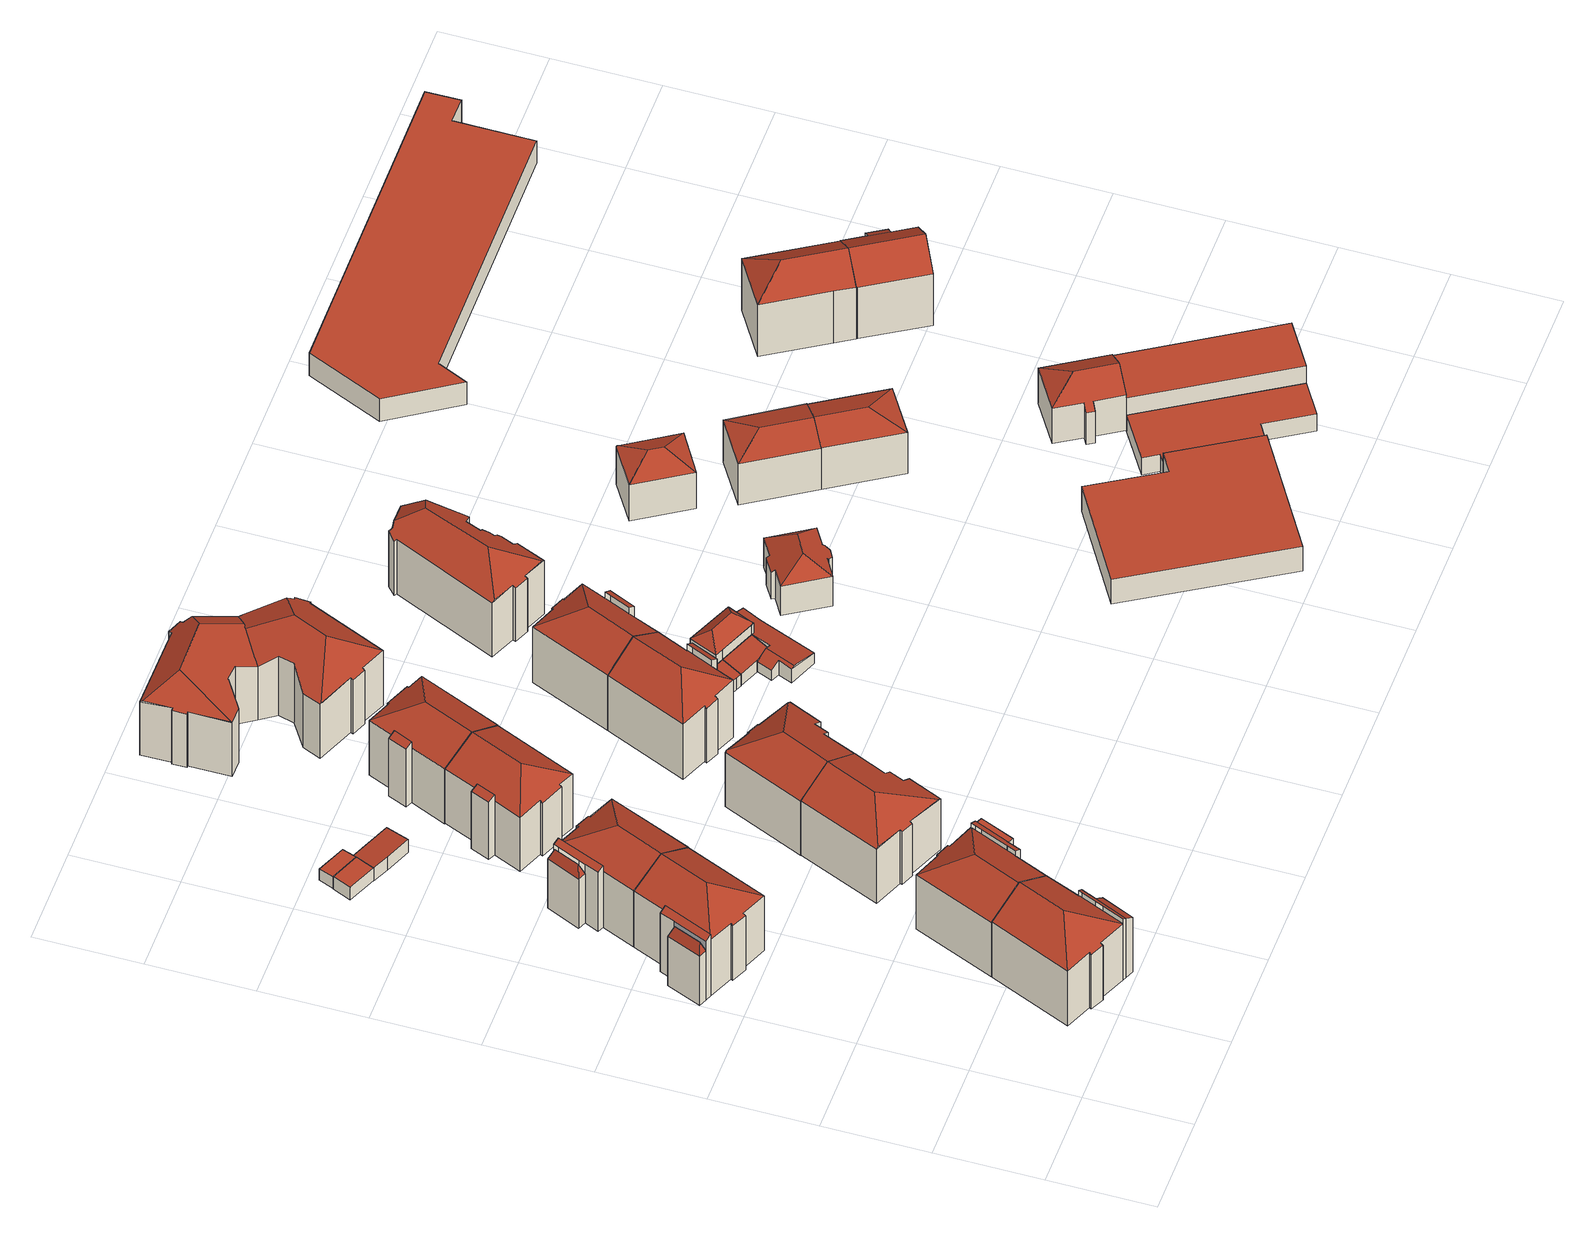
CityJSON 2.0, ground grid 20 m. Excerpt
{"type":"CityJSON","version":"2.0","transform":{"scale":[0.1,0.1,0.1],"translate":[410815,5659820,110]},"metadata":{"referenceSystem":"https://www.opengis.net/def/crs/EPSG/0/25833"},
"CityObjects":{
"building1":{"type":"Building","attributes":{"Gemeindeschluessel":14612000,"Geometrietyp2DReferenz":"3000","function":"31001_9998","roofType":"9999"},"children":["building1-1","building1-2","building1-3"]},
"building1-1":{"type":"BuildingPart","attributes":{"Dachtyp_tdc":"tdcPolyFlatRoof","Dachneigung":32,"QualitaetDacherkennung":43,"Geometrietyp2DReferenz":"3000","measuredHeight":14.64,"roofType":"2100"},"parents":["building1"],"geometry":[{"type":"MultiSurface","lod":"2","boundaries":[[[0,1,2,3]],[[0,4,5,1]],[[4,6,7,5]],[[6,4,0,3]],[[2,1,5,7]]],"semantics":{"surfaces":[{"type":"WallSurface"},{"type":"RoofSurface"},{"type":"GroundSurface"}],"values":[0,0,0,1,2]}}]},
"building1-2":{"type":"BuildingPart","attributes":{"Dachtyp_tdc":"tdcPolyFlatRoof","Dachneigung":29.59,"QualitaetDacherkennung":61,"Geometrietyp2DReferenz":"3000","measuredHeight":15.13,"roofType":"2100"},"parents":["building1"],"geometry":[{"type":"MultiSurface","lod":"2","boundaries":[[[8,3,2,9]],[[10,11,12,7,6]],[[13,10,6,3,8]],[[9,2,7,12,14]],[[13,8,9,14,15]]],"semantics":{"surfaces":[{"type":"WallSurface"},{"type":"RoofSurface"},{"type":"GroundSurface"}],"values":[0,0,1,2,0]}}]},
"building1-3":{"type":"BuildingPart","attributes":{"Dachtyp_tdc":"tdcHipAndGableRoof","Dachneigung":31.34,"QualitaetDacherkennung":64,"Geometrietyp2DReferenz":"3000","measuredHeight":17.84,"roofType":"5000"},"parents":["building1"],"geometry":[{"type":"MultiSurface","lod":"2","boundaries":[[[16,15,14,17]],[[11,18,19,12]],[[18,20,21,19]],[[20,22,23,21]],[[22,24,25,23]],[[24,26,27,25]],[[26,28,29,27]],[[28,30,31,29]],[[30,16,17,31]],[[26,24,22,20,18,11,32]],[[11,15,16,30,32]],[[30,28,26,32]],[[17,14,12,19,21,23,25,27,29,31]]],"semantics":{"surfaces":[{"type":"WallSurface"},{"type":"RoofSurface"},{"type":"GroundSurface"}],"values":[0,0,0,0,0,0,0,0,0,1,1,1,2]}}]},
"building2":{"type":"Building","attributes":{"Gemeindeschluessel":14612000,"Geometrietyp2DReferenz":"3000","function":"31001_9998","roofType":"9999"},"children":["building2-1","building2-2","building2-3"]},
"building2-1":{"type":"BuildingPart","attributes":{"Dachtyp_tdc":"tdcPolyFlatRoof","Dachneigung":30.24,"QualitaetDacherkennung":48,"Geometrietyp2DReferenz":"3000","measuredHeight":15.19,"roofType":"2100"},"parents":["building2"],"geometry":[{"type":"MultiSurface","lod":"2","boundaries":[[[33,34,35,36,37]],[[34,38,39,40,35]],[[41,42,43,44,45,46]],[[42,41,38,34,33]],[[36,35,40,45,44]]],"semantics":{"surfaces":[{"type":"WallSurface"},{"type":"RoofSurface"},{"type":"GroundSurface"}],"values":[0,0,0,1,2]}}]},
"building2-2":{"type":"BuildingPart","attributes":{"Dachtyp_tdc":"tdcHipAndGableRoof","Dachneigung":31.01,"QualitaetDacherkennung":69,"Geometrietyp2DReferenz":"3000","measuredHeight":17.54,"roofType":"5000"},"parents":["building2"],"geometry":[{"type":"MultiSurface","lod":"2","boundaries":[[[47,48,49,50]],[[48,51,52,49]],[[51,53,54,52]],[[53,55,56,54]],[[55,57,58,56]],[[57,59,60,58]],[[59,61,62,60]],[[61,46,45,62]],[[39,47,50,40]],[[46,61,59,57,55,53,63]],[[53,51,48,63]],[[48,47,39,46,63]],[[50,49,52,54,56,58,60,62,45,40]]],"semantics":{"surfaces":[{"type":"WallSurface"},{"type":"RoofSurface"},{"type":"GroundSurface"}],"values":[0,0,0,0,0,0,0,0,0,1,1,1,2]}}]},
"building2-3":{"type":"BuildingPart","attributes":{"Dachtyp_tdc":"tdcFreeFormRoof","Dachneigung":71.73,"QualitaetDacherkennung":35,"Geometrietyp2DReferenz":"3000","measuredHeight":14.44,"roofType":"5000"},"parents":["building2"],"geometry":[{"type":"MultiSurface","lod":"2","boundaries":[[[64,37,36,65]],[[43,66,67,44]],[[66,64,65,67]],[[43,37,68,69]],[[68,37,64]],[[69,68,64,66]],[[66,43,69]],[[65,36,44,67]]],"semantics":{"surfaces":[{"type":"WallSurface"},{"type":"RoofSurface"},{"type":"GroundSurface"}],"values":[0,0,0,1,1,1,1,2]}}]},
"building3":{"type":"Building","attributes":{"Gemeindeschluessel":14612000,"Geometrietyp2DReferenz":"3000","function":"31001_9998","roofType":"9999"},"children":["building3-1","building3-2","building3-3"]},
"building3-1":{"type":"BuildingPart","attributes":{"Dachtyp_tdc":"tdcPolyFlatRoof","Dachneigung":26.37,"QualitaetDacherkennung":56,"Geometrietyp2DReferenz":"3000","measuredHeight":15.09,"roofType":"2100"},"parents":["building3"],"geometry":[{"type":"MultiSurface","lod":"2","boundaries":[[[70,71,72,73,74,75]],[[76,77,78,79,80]],[[77,81,82,83,78]],[[77,76,71,70,81]],[[83,74,73,79,78]]],"semantics":{"surfaces":[{"type":"WallSurface"},{"type":"RoofSurface"},{"type":"GroundSurface"}],"values":[0,0,0,1,2]}}]},
"building3-2":{"type":"BuildingPart","attributes":{"Dachtyp_tdc":"tdcHipAndGableRoof","Dachneigung":32.69,"QualitaetDacherkennung":66,"Geometrietyp2DReferenz":"3000","measuredHeight":17.8,"roofType":"5000"},"parents":["building3"],"geometry":[{"type":"MultiSurface","lod":"2","boundaries":[[[16,84,85,86]],[[84,87,88,85]],[[87,89,90,88]],[[89,91,92,90]],[[91,93,94,92]],[[93,95,96,94]],[[95,97,98,96]],[[97,99,74,98]],[[99,75,74]],[[82,16,86,83]],[[99,97,95,93,91,89,100]],[[89,87,84,100]],[[84,16,82,75,99,100]],[[86,85,88,90,92,94,96,98,74,83]]],"semantics":{"surfaces":[{"type":"WallSurface"},{"type":"RoofSurface"},{"type":"GroundSurface"}],"values":[0,0,0,0,0,0,0,0,0,0,1,1,1,2]}}]},
"building3-3":{"type":"BuildingPart","attributes":{"Dachtyp_tdc":"tdcPolyFlatRoof","Dachneigung":0,"QualitaetDacherkennung":29,"Geometrietyp2DReferenz":"3000","measuredHeight":13.94,"roofType":"1000"},"parents":["building3"],"geometry":[{"type":"MultiSurface","lod":"2","boundaries":[[[101,80,79,102]],[[72,103,104,73]],[[103,101,102,104]],[[103,72,80,101]],[[102,79,73,104]]],"semantics":{"surfaces":[{"type":"WallSurface"},{"type":"RoofSurface"},{"type":"GroundSurface"}],"values":[0,0,0,1,2]}}]},
"building4":{"type":"Building","attributes":{"Gemeindeschluessel":14612000,"Geometrietyp2DReferenz":"3000","function":"31001_9998","roofType":"9999"},"children":["building4-1","building4-2","building4-3"]},
"building4-1":{"type":"BuildingPart","attributes":{"Dachtyp_tdc":"tdcPolyFlatRoof","Dachneigung":29.32,"QualitaetDacherkennung":58,"Geometrietyp2DReferenz":"3000","measuredHeight":15.12,"roofType":"2100"},"parents":["building4"],"geometry":[{"type":"MultiSurface","lod":"2","boundaries":[[[105,106,107,108,109]],[[110,111,112,113,114,115]],[[116,105,109,117,118]],[[116,111,110,106,105]],[[109,108,114,113,117]]],"semantics":{"surfaces":[{"type":"WallSurface"},{"type":"RoofSurface"},{"type":"GroundSurface"}],"values":[0,0,0,1,2]}}]},
"building4-2":{"type":"BuildingPart","attributes":{"Dachtyp_tdc":"tdcHipAndGableRoof","Dachneigung":28.41,"QualitaetDacherkennung":69,"Geometrietyp2DReferenz":"3000","measuredHeight":17.56,"roofType":"5000"},"parents":["building4"],"geometry":[{"type":"MultiSurface","lod":"2","boundaries":[[[47,118,117,50]],[[112,119,120,113]],[[119,121,122,120]],[[121,123,124,122]],[[123,125,126,124]],[[125,127,128,126]],[[127,129,52,128]],[[129,48,49,52]],[[48,47,50,49]],[[127,125,123,121,119,112,130]],[[112,118,47,48,130]],[[48,129,127,130]],[[50,117,113,120,122,124,126,128,52,49]]],"semantics":{"surfaces":[{"type":"WallSurface"},{"type":"RoofSurface"},{"type":"GroundSurface"}],"values":[0,0,0,0,0,0,0,0,0,1,1,1,2]}}]},
"building4-3":{"type":"BuildingPart","attributes":{"Dachtyp_tdc":"tdcFreeFormRoof","Dachneigung":71.37,"QualitaetDacherkennung":36,"Geometrietyp2DReferenz":"3000","measuredHeight":14.43,"roofType":"5000"},"parents":["building4"],"geometry":[{"type":"MultiSurface","lod":"2","boundaries":[[[131,132,133,134]],[[132,115,114,133]],[[107,131,134,108]],[[115,132,135]],[[136,135,132,131]],[[136,131,107]],[[107,115,135,136]],[[134,133,114,108]]],"semantics":{"surfaces":[{"type":"WallSurface"},{"type":"RoofSurface"},{"type":"GroundSurface"}],"values":[0,0,0,1,1,1,1,2]}}]},
"building5":{"type":"Building","attributes":{"Dachtyp_tdc":"tdcPolyFlatRoof","Gemeindeschluessel":14612000,"Dachneigung":0,"QualitaetDacherkennung":75,"Geometrietyp2DReferenz":"3000","measuredHeight":2.91,"function":"31001_9998","roofType":"1000"},"geometry":[{"type":"Solid","lod":"2","boundaries":[[[[137,138,139,140]],[[138,141,142,139]],[[141,143,144,142]],[[143,137,140,144]],[[143,141,138,137]],[[140,139,142,144]]]],"semantics":{"surfaces":[{"type":"WallSurface"},{"type":"RoofSurface"},{"type":"GroundSurface"}],"values":[[0,0,0,0,1,2]]}}]},
"building6":{"type":"Building","attributes":{"Dachtyp_tdc":"tdcPolyFlatRoof","Gemeindeschluessel":14612000,"Dachneigung":0,"QualitaetDacherkennung":82,"Geometrietyp2DReferenz":"3000","measuredHeight":2.9,"function":"31001_9998","roofType":"1000"},"geometry":[{"type":"Solid","lod":"2","boundaries":[[[[145,146,147,148]],[[146,149,150,147]],[[149,151,152,150]],[[151,153,154,152]],[[153,145,148,154]],[[153,151,149,146,145]],[[148,147,150,152,154]]]],"semantics":{"surfaces":[{"type":"WallSurface"},{"type":"RoofSurface"},{"type":"GroundSurface"}],"values":[[0,0,0,0,0,1,2]]}}]},
"building7":{"type":"Building","attributes":{"Dachtyp_tdc":"tdcPolyFlatRoof","Gemeindeschluessel":14612000,"Dachneigung":4.62,"QualitaetDacherkennung":74,"Geometrietyp2DReferenz":"3000","measuredHeight":3.2,"function":"31001_9998","roofType":"2100"},"geometry":[{"type":"Solid","lod":"2","boundaries":[[[[143,155,156,157]],[[155,158,159,156]],[[158,160,161,159]],[[160,162,163,161]],[[162,164,165,163]],[[164,143,157,165]],[[164,162,160,158,155,143]],[[157,156,159,161,163,165]]]],"semantics":{"surfaces":[{"type":"WallSurface"},{"type":"RoofSurface"},{"type":"GroundSurface"}],"values":[[0,0,0,0,0,0,1,2]]}}]},
"building8":{"type":"Building","attributes":{"Dachtyp_tdc":"tdcFreeFormRoof","Gemeindeschluessel":14612000,"Dachneigung":26.75,"QualitaetDacherkennung":57,"Geometrietyp2DReferenz":"3000","measuredHeight":17.4,"function":"31001_9998","roofType":"5000"},"geometry":[{"type":"Solid","lod":"2","boundaries":[[[[166,167,168,169]],[[167,170,171,168]],[[170,172,173,171]],[[172,174,175,173]],[[174,176,177,175]],[[176,178,179,177]],[[178,180,181,179]],[[180,182,183,181]],[[182,184,185,183]],[[184,186,187,185]],[[186,188,189,187]],[[188,166,169,189]],[[184,182,190,191,192,188,186]],[[176,174,172,170,193,191,190,180,178]],[[191,193,167,166,192]],[[170,167,193]],[[182,180,190]],[[166,188,192]],[[169,168,171,173,175,177,179,181,183,185,187,189]]]],"semantics":{"surfaces":[{"type":"WallSurface"},{"type":"RoofSurface"},{"type":"GroundSurface"}],"values":[[0,0,0,0,0,0,0,0,0,0,0,0,1,1,1,0,0,0,2]]}}]},
"building9":{"type":"Building","attributes":{"Gemeindeschluessel":14612000,"Geometrietyp2DReferenz":"3000","function":"31001_9998","roofType":"9999"},"children":["building9-1","building9-2"]},
"building9-1":{"type":"BuildingPart","attributes":{"Dachtyp_tdc":"tdcPolyFlatRoof","Dachneigung":27.95,"QualitaetDacherkennung":46,"Geometrietyp2DReferenz":"3000","measuredHeight":14.87,"roofType":"2100"},"parents":["building9"],"geometry":[{"type":"MultiSurface","lod":"2","boundaries":[[[194,195,196,197,198]],[[199,200,201]],[[199,202,203,200]],[[202,194,198,203]],[[202,199,195,194]],[[198,197,200,203]]],"semantics":{"surfaces":[{"type":"WallSurface"},{"type":"RoofSurface"},{"type":"GroundSurface"}],"values":[0,0,0,0,1,2]}}]},
"building9-2":{"type":"BuildingPart","attributes":{"Dachtyp_tdc":"tdcHipAndGableRoof","Dachneigung":28.59,"QualitaetDacherkennung":70,"Geometrietyp2DReferenz":"3000","measuredHeight":17.08,"roofType":"5000"},"parents":["building9"],"geometry":[{"type":"MultiSurface","lod":"2","boundaries":[[[196,204,205,197]],[[204,206,207,205]],[[206,208,209,207]],[[208,210,211,209]],[[210,212,213,211]],[[212,214,215,213]],[[214,216,217,215]],[[216,218,219,217]],[[218,220,221,219]],[[220,222,223,221]],[[222,201,200,223]],[[222,220,218,216,214,212,224]],[[212,210,208,224]],[[208,206,204,196,201,222,224]],[[197,205,207,209,211,213,215,217,219,221,223,200]]],"semantics":{"surfaces":[{"type":"WallSurface"},{"type":"RoofSurface"},{"type":"GroundSurface"}],"values":[0,0,0,0,0,0,0,0,0,0,0,1,1,1,2]}}]},
"building10":{"type":"Building","attributes":{"Dachtyp_tdc":"tdcFreeFormRoof","Gemeindeschluessel":14612000,"Dachneigung":27.6,"QualitaetDacherkennung":55,"Geometrietyp2DReferenz":"3000","measuredHeight":17.41,"function":"31001_9998","roofType":"5000"},"geometry":[{"type":"Solid","lod":"2","boundaries":[[[[225,226,227,228]],[[226,229,230,227]],[[229,231,232,230]],[[231,233,234,232]],[[233,235,236,234]],[[235,237,238,236]],[[237,239,240,238]],[[239,241,242,240]],[[241,243,244,242]],[[243,245,246,244]],[[245,247,248,246]],[[247,225,228,248]],[[226,225,247,245,249,250,251]],[[250,249,243,241,193]],[[237,235,233,231,229,251,250,193,239]],[[245,243,249]],[[229,226,251]],[[241,239,193]],[[228,227,230,232,234,236,238,240,242,244,246,248]]]],"semantics":{"surfaces":[{"type":"WallSurface"},{"type":"RoofSurface"},{"type":"GroundSurface"}],"values":[[0,0,0,0,0,0,0,0,0,0,0,0,1,1,1,0,0,0,2]]}}]},
"building11":{"type":"Building","attributes":{"Gemeindeschluessel":14612000,"Geometrietyp2DReferenz":"3000","function":"31001_9998","roofType":"9999"},"children":["building11-1","building11-2"]},
"building11-1":{"type":"BuildingPart","attributes":{"Dachtyp_tdc":"tdcHipAndGableRoof","Dachneigung":28.65,"QualitaetDacherkennung":64,"Geometrietyp2DReferenz":"3000","measuredHeight":17.22,"roofType":"5000"},"parents":["building11"],"geometry":[{"type":"MultiSurface","lod":"2","boundaries":[[[252,253,254,255]],[[253,256,257,254]],[[256,206,258,257]],[[252,259,260,261,262,263,264]],[[263,265,266,206,256,264]],[[256,253,252,264]],[[258,267,268,269,270,271,272,273,255,254,257]],[[206,266,267,258]],[[265,263,269,268]],[[263,262,270,269]],[[262,261,271,270]],[[261,260,272,271]],[[260,259,273,272]],[[259,252,255,273]]],"semantics":{"surfaces":[{"type":"WallSurface"},{"type":"RoofSurface"},{"type":"GroundSurface"}],"values":[0,0,0,1,1,1,2,0,0,0,0,0,0,0]}}]},
"building11-2":{"type":"BuildingPart","attributes":{"Dachtyp_tdc":"tdcPolyFlatRoof","Dachneigung":25.41,"QualitaetDacherkennung":53,"Geometrietyp2DReferenz":"3000","measuredHeight":14.95,"roofType":"2100"},"parents":["building11"],"geometry":[{"type":"MultiSurface","lod":"2","boundaries":[[[274,267,266]],[[274,275,276,267]],[[275,277,278,276]],[[277,279,265,268,278]],[[279,277,275,274]],[[267,276,278,268]]],"semantics":{"surfaces":[{"type":"WallSurface"},{"type":"RoofSurface"},{"type":"GroundSurface"}],"values":[0,0,0,0,1,2]}}]},
"building12":{"type":"Building","attributes":{"Gemeindeschluessel":14612000,"Geometrietyp2DReferenz":"3000","function":"31001_9998","roofType":"9999"},"children":["building12-1","building12-2"]},
"building12-1":{"type":"BuildingPart","attributes":{"Dachtyp_tdc":"tdcHipAndGableRoof","Dachneigung":35.36,"QualitaetDacherkennung":66,"Geometrietyp2DReferenz":"3000","measuredHeight":18.21,"roofType":"5000"},"parents":["building12"],"geometry":[{"type":"MultiSurface","lod":"2","boundaries":[[[280,281,282,283]],[[281,284,285,282]],[[286,287,288,289]],[[287,290,291,288]],[[290,292,293,291]],[[292,294,295,293]],[[294,296,297,295]],[[296,298,299,297]],[[298,300,301,299]],[[300,302,303,301]],[[302,280,283,303]],[[298,296,294,292,290,287,304]],[[287,286,284,281,280,302,304]],[[302,300,298,304]],[[283,282,285,289,288,291,293,295,297,299,301,303]]],"semantics":{"surfaces":[{"type":"WallSurface"},{"type":"RoofSurface"},{"type":"GroundSurface"}],"values":[0,0,0,0,0,0,0,0,0,0,0,1,1,1,2]}}]},
"building12-2":{"type":"BuildingPart","attributes":{"Dachtyp_tdc":"tdcPolyFlatRoof","Dachneigung":32.79,"QualitaetDacherkennung":65,"Geometrietyp2DReferenz":"3000","measuredHeight":15.79,"roofType":"2100"},"parents":["building12"],"geometry":[{"type":"MultiSurface","lod":"2","boundaries":[[[305,306,307,285,284]],[[306,308,309,307]],[[308,310,289,309]],[[310,286,289]],[[308,306,305,310]],[[285,307,309,289]]],"semantics":{"surfaces":[{"type":"WallSurface"},{"type":"RoofSurface"},{"type":"GroundSurface"}],"values":[0,0,0,0,1,2]}}]},
"building13":{"type":"Building","attributes":{"Dachtyp_tdc":"tdcFreeFormRoof","Gemeindeschluessel":14612000,"Dachneigung":19.04,"QualitaetDacherkennung":31,"Geometrietyp2DReferenz":"3000","measuredHeight":17.04,"function":"31001_9998","roofType":"5000"},"geometry":[{"type":"Solid","lod":"2","boundaries":[[[[311,312,313,314]],[[312,315,316,313]],[[315,317,318,316]],[[317,319,320,318]],[[319,321,322,320]],[[321,323,324,322]],[[323,325,326,324]],[[325,327,328,326]],[[327,329,330,328]],[[329,331,332,330]],[[331,333,334,332]],[[333,335,336,334]],[[335,337,338,336]],[[337,339,340,338]],[[339,311,314,340]],[[333,341,342,343,339,337,335]],[[344,321,345,346]],[[323,344,346,342,341,331,329,327,325]],[[319,317,315,312,311,343,342,346,345]],[[321,319,345]],[[333,331,341]],[[311,339,343]],[[323,321,344]],[[314,313,316,318,320,322,324,326,328,330,332,334,336,338,340]]]],"semantics":{"surfaces":[{"type":"WallSurface"},{"type":"RoofSurface"},{"type":"GroundSurface"}],"values":[[0,0,0,0,0,0,0,0,0,0,0,0,0,0,0,1,1,1,1,0,0,0,0,2]]}}]},
"building14":{"type":"Building","attributes":{"Dachtyp_tdc":"tdcFreeFormRoof","Gemeindeschluessel":14612000,"Dachneigung":25.08,"QualitaetDacherkennung":29,"Geometrietyp2DReferenz":"3000","measuredHeight":17.69,"function":"31001_9998","roofType":"5000"},"geometry":[{"type":"Solid","lod":"2","boundaries":[[[[347,348,349,350]],[[348,351,352,349]],[[351,353,354,352]],[[353,355,356,354]],[[355,323,324,356]],[[323,357,322,324]],[[357,358,359,322]],[[358,360,361,359]],[[360,362,363,361]],[[362,364,365,363]],[[364,366,367,365]],[[366,368,369,367]],[[368,370,371,369]],[[370,372,373,371]],[[372,347,350,373]],[[370,368,374,375,376,347,372]],[[377,378,357,379]],[[364,362,360,358,378,377,375,374,366]],[[355,353,351,348,376,375,377,379,323]],[[348,347,376]],[[368,366,374]],[[357,323,379]],[[358,357,378]],[[350,349,352,354,356,324,322,359,361,363,365,367,369,371,373]]]],"semantics":{"surfaces":[{"type":"WallSurface"},{"type":"RoofSurface"},{"type":"GroundSurface"}],"values":[[0,0,0,0,0,0,0,0,0,0,0,0,0,0,0,1,1,1,1,0,0,0,0,2]]}}]},
"building15":{"type":"Building","attributes":{"Gemeindeschluessel":14612000,"Geometrietyp2DReferenz":"3000","function":"31001_9998","roofType":"9999"},"children":["building15-1","building15-2"]},
"building15-1":{"type":"BuildingPart","attributes":{"Dachtyp_tdc":"tdcPolyFlatRoof","Dachneigung":32.17,"QualitaetDacherkennung":62,"Geometrietyp2DReferenz":"3000","measuredHeight":15.84,"roofType":"2100"},"parents":["building15"],"geometry":[{"type":"MultiSurface","lod":"2","boundaries":[[[380,381,382,383]],[[381,384,382]],[[385,386,387,388,389]],[[386,380,383,387]],[[386,385,381,380]],[[383,382,388,387]]],"semantics":{"surfaces":[{"type":"WallSurface"},{"type":"RoofSurface"},{"type":"GroundSurface"}],"values":[0,0,0,0,1,2]}}]},
"building15-2":{"type":"BuildingPart","attributes":{"Dachtyp_tdc":"tdcHipAndGableRoof","Dachneigung":33.8,"QualitaetDacherkennung":69,"Geometrietyp2DReferenz":"3000","measuredHeight":18.25,"roofType":"5000"},"parents":["building15"],"geometry":[{"type":"MultiSurface","lod":"2","boundaries":[[[390,391,392,393]],[[392,280,394,384,389,395,393]],[[382,283,396,301,397,398,399,400,401,402,388]],[[384,394,382]],[[394,280,283,382]],[[280,392,396,283]],[[392,391,301,396]],[[391,390,397,301]],[[390,403,398,397]],[[403,404,399,398]],[[404,405,400,399]],[[405,406,401,400]],[[406,395,402,401]],[[395,389,388,402]],[[395,406,405,404,403,390,393]]],"semantics":{"surfaces":[{"type":"RoofSurface"},{"type":"GroundSurface"},{"type":"WallSurface"}],"values":[0,0,1,2,2,2,2,2,2,2,2,2,2,2,0]}}]},
"building16":{"type":"Building","attributes":{"Dachtyp_tdc":"tdcPolyFlatRoof","Gemeindeschluessel":14612000,"Dachneigung":10.69,"QualitaetDacherkennung":71,"Geometrietyp2DReferenz":"3000","measuredHeight":3.67,"function":"31001_9998","roofType":"2100"},"geometry":[{"type":"Solid","lod":"2","boundaries":[[[[407,408,409,410]],[[408,411,412,409]],[[411,413,414,412]],[[413,415,416,414]],[[415,417,418,416]],[[417,407,410,418]],[[417,415,413,411,408,407]],[[410,409,412,414,416,418]]]],"semantics":{"surfaces":[{"type":"WallSurface"},{"type":"RoofSurface"},{"type":"GroundSurface"}],"values":[[0,0,0,0,0,0,1,2]]}}]},
"building17":{"type":"Building","attributes":{"Dachtyp_tdc":"tdcPolyFlatRoof","Gemeindeschluessel":14612000,"Dachneigung":10.65,"QualitaetDacherkennung":57,"Geometrietyp2DReferenz":"3000","measuredHeight":3.59,"function":"31001_9998","roofType":"2100"},"geometry":[{"type":"Solid","lod":"2","boundaries":[[[[417,415,419,420]],[[415,421,422,419]],[[421,423,424,422]],[[423,425,426,424]],[[425,417,420,426]],[[425,423,421,415,417]],[[420,419,422,424,426]]]],"semantics":{"surfaces":[{"type":"WallSurface"},{"type":"RoofSurface"},{"type":"GroundSurface"}],"values":[[0,0,0,0,0,1,2]]}}]},
"building18":{"type":"Building","attributes":{"Dachtyp_tdc":"tdcFreeFormRoof","Gemeindeschluessel":14612000,"Dachneigung":39.02,"QualitaetDacherkennung":77,"Geometrietyp2DReferenz":"3000","measuredHeight":8.42,"function":"31001_9998","roofType":"5000"},"geometry":[{"type":"Solid","lod":"2","boundaries":[[[[427,428,429,430]],[[428,431,432,429]],[[431,433,434,432]],[[433,435,416,434]],[[435,436,414,416]],[[436,427,430,414]],[[431,437,438,439,440]],[[441,442,436]],[[441,439,438,442]],[[443,440,439,441,436,435]],[[433,443,435]],[[431,440,443,433]],[[427,442,438,437,428]],[[436,442,427]],[[428,437,431]],[[430,429,432,434,416,414]]]],"semantics":{"surfaces":[{"type":"WallSurface"},{"type":"RoofSurface"},{"type":"GroundSurface"}],"values":[[0,0,0,0,0,0,1,1,1,1,0,0,0,0,0,2]]}}]},
"building19":{"type":"Building","attributes":{"Dachtyp_tdc":"tdcFreeFormRoof","Gemeindeschluessel":14612000,"Dachneigung":13.26,"QualitaetDacherkennung":83,"Geometrietyp2DReferenz":"3000","measuredHeight":3.93,"function":"31001_9998","roofType":"5000"},"geometry":[{"type":"Solid","lod":"2","boundaries":[[[[444,445,446,447]],[[445,448,449,446]],[[450,451,452,453,454,455,456,457,458]],[[445,444,457,456,459,448]],[[455,459,456]],[[444,458,457]],[[449,460,461,462,463,464,465,466,467,447,446]],[[448,459,460,449]],[[459,455,461,460]],[[455,454,462,461]],[[454,453,463,462]],[[453,452,464,463]],[[452,451,465,464]],[[451,450,466,465]],[[450,458,467,466]],[[458,444,447,467]]]],"semantics":{"surfaces":[{"type":"WallSurface"},{"type":"RoofSurface"},{"type":"GroundSurface"}],"values":[[0,0,1,1,0,0,2,0,0,0,0,0,0,0,0,0]]}}]},
"building20":{"type":"Building","attributes":{"Dachtyp_tdc":"tdcFreeFormRoof","Gemeindeschluessel":14612000,"Dachneigung":30.91,"QualitaetDacherkennung":52,"Geometrietyp2DReferenz":"3000","measuredHeight":17.14,"function":"31001_9998","roofType":"5000"},"geometry":[{"type":"Solid","lod":"2","boundaries":[[[[468,469,470,471]],[[469,472,473,470]],[[472,474,475,473]],[[474,476,477,475]],[[476,478,479,477]],[[478,480,481,479]],[[480,482,483,481]],[[482,484,485,483]],[[484,486,487,485]],[[486,488,489,487]],[[488,490,491,489]],[[490,492,493,491]],[[492,494,495,493]],[[494,496,497,495]],[[496,498,499,497]],[[498,500,501,499]],[[500,502,503,501]],[[502,504,505,503]],[[504,506,507,505]],[[506,508,509,507]],[[508,510,511,509]],[[510,468,471,511]],[[512,513,474,514]],[[502,500,515,516,517,506,504]],[[512,514,472,469,468,510,508,517,516]],[[494,492,490,488,486,484,482,480,478,476,513,512,516,515,498,496]],[[476,474,513]],[[474,472,514]],[[508,506,517]],[[500,498,515]],[[471,470,473,475,477,479,481,483,485,487,489,491,493,495,497,499,501,503,505,507,509,511]]]],"semantics":{"surfaces":[{"type":"WallSurface"},{"type":"RoofSurface"},{"type":"GroundSurface"}],"values":[[0,0,0,0,0,0,0,0,0,0,0,0,0,0,0,0,0,0,0,0,0,0,1,1,1,1,0,0,0,0,2]]}}]},
"building21":{"type":"Building","attributes":{"Dachtyp_tdc":"tdcHipRoof","Gemeindeschluessel":14612000,"Dachneigung":36.93,"QualitaetDacherkennung":70,"Geometrietyp2DReferenz":"3000","measuredHeight":10.67,"function":"31001_9998","roofType":"3200"},"geometry":[{"type":"Solid","lod":"2","boundaries":[[[[518,519,520,521]],[[519,522,523,520]],[[522,524,525,523]],[[524,526,527,525]],[[526,528,529,527]],[[528,530,531,529]],[[532,533,534,535]],[[533,536,537,534]],[[536,538,539,537]],[[538,540,541,539]],[[540,518,521,541]],[[536,533,542]],[[528,526,543]],[[533,532,544,545,530,528,543,542]],[[526,524,522,519,518,540,538,536,542,543]],[[521,520,523,525,527,529,531,546,547,535,534,537,539,541]],[[545,544,547,546]],[[530,545,546,531]],[[544,532,535,547]]]],"semantics":{"surfaces":[{"type":"WallSurface"},{"type":"RoofSurface"},{"type":"GroundSurface"}],"values":[[0,0,0,0,0,0,0,0,0,0,0,1,1,1,1,2,0,0,0]]}}]},
"building22":{"type":"Building","attributes":{"Dachtyp_tdc":"tdcPolyFlatRoof","Gemeindeschluessel":14612000,"Dachneigung":0,"QualitaetDacherkennung":94,"Geometrietyp2DReferenz":"3000","measuredHeight":6.16,"function":"31001_2000","roofType":"1000"},"geometry":[{"type":"Solid","lod":"2","boundaries":[[[[548,549,550,551]],[[549,552,553,550]],[[552,554,555,553]],[[554,556,557,555]],[[556,558,559,557]],[[558,548,551,559]],[[558,556,554,552,549,548]],[[551,550,553,555,557,559]]]],"semantics":{"surfaces":[{"type":"WallSurface"},{"type":"RoofSurface"},{"type":"GroundSurface"}],"values":[[0,0,0,0,0,0,1,2]]}}]},
"building23":{"type":"Building","attributes":{"Dachtyp_tdc":"tdcFreeFormRoof","Gemeindeschluessel":14612000,"Dachneigung":29.14,"QualitaetDacherkennung":72,"Geometrietyp2DReferenz":"3000","measuredHeight":11.53,"function":"31001_9998","roofType":"5000"},"geometry":[{"type":"Solid","lod":"2","boundaries":[[[[560,561,562,563]],[[561,564,565,562]],[[564,566,567,565]],[[566,568,569,567]],[[568,560,563,569]],[[570,571,564,561]],[[568,572,560]],[[572,570,561,560]],[[572,568,566,571,570]],[[566,564,571]],[[563,562,565,567,569]]]],"semantics":{"surfaces":[{"type":"WallSurface"},{"type":"RoofSurface"},{"type":"GroundSurface"}],"values":[[0,0,0,0,0,1,1,1,1,0,2]]}}]},
"building24":{"type":"Building","attributes":{"Dachtyp_tdc":"tdcHipAndGableRoof","Gemeindeschluessel":14612000,"Dachneigung":22.24,"QualitaetDacherkennung":83,"Geometrietyp2DReferenz":"3000","measuredHeight":12.37,"function":"31001_9998","roofType":"5000"},"geometry":[{"type":"Solid","lod":"2","boundaries":[[[[573,574,575,576]],[[574,577,578,575]],[[577,579,580,578]],[[579,573,576,580]],[[577,574,581]],[[573,579,582]],[[574,573,582,581]],[[579,577,581,582]],[[576,575,578,580]]]],"semantics":{"surfaces":[{"type":"WallSurface"},{"type":"RoofSurface"},{"type":"GroundSurface"}],"values":[[0,0,0,0,1,0,1,1,2]]}}]},
"building25":{"type":"Building","attributes":{"Dachtyp_tdc":"tdcHipAndGableRoof","Gemeindeschluessel":14612000,"Dachneigung":22.25,"QualitaetDacherkennung":86,"Geometrietyp2DReferenz":"3000","measuredHeight":12.33,"function":"31001_9998","roofType":"5000"},"geometry":[{"type":"Solid","lod":"2","boundaries":[[[[583,584,585,580]],[[584,586,587,585]],[[586,588,576,587]],[[588,583,580,576]],[[586,584,589]],[[583,588,590]],[[584,583,590,589]],[[588,586,589,590]],[[580,585,587,576]]]],"semantics":{"surfaces":[{"type":"WallSurface"},{"type":"RoofSurface"},{"type":"GroundSurface"}],"values":[[0,0,0,0,1,0,1,1,2]]}}]},
"building26":{"type":"Building","attributes":{"Dachtyp_tdc":"tdcPolyFlatRoof","Gemeindeschluessel":14612000,"Dachneigung":0,"QualitaetDacherkennung":78,"Geometrietyp2DReferenz":"3000","measuredHeight":4.26,"function":"31001_2000","roofType":"1000"},"geometry":[{"type":"Solid","lod":"2","boundaries":[[[[591,592,593,594]],[[592,595,596,593]],[[595,597,598,596]],[[597,599,600,598]],[[599,601,602,600]],[[601,603,604,602]],[[603,605,606,604]],[[605,591,594,606]],[[605,603,601,599,597,595,592,591]],[[594,593,596,598,600,602,604,606]]]],"semantics":{"surfaces":[{"type":"WallSurface"},{"type":"RoofSurface"},{"type":"GroundSurface"}],"values":[[0,0,0,0,0,0,0,0,1,2]]}}]},
"building27":{"type":"Building","attributes":{"Dachtyp_tdc":"tdcFreeFormRoof","Gemeindeschluessel":14612000,"Dachneigung":30.74,"QualitaetDacherkennung":77,"Geometrietyp2DReferenz":"3000","measuredHeight":11.59,"function":"31001_9998","roofType":"5000"},"geometry":[{"type":"Solid","lod":"2","boundaries":[[[[607,608,609,610]],[[608,611,612,609]],[[611,613,614,612]],[[613,615,616,614]],[[615,617,618,616]],[[617,619,620,618]],[[619,621,622,620]],[[621,623,624,622]],[[623,607,610,624]],[[619,617,625]],[[617,615,613,611,608,607,623,625]],[[623,621,619,625]],[[610,609,612,614,616,618,620,622,624]]]],"semantics":{"surfaces":[{"type":"WallSurface"},{"type":"RoofSurface"},{"type":"GroundSurface"}],"values":[[0,0,0,0,0,0,0,0,0,1,1,1,2]]}}]},
"building28":{"type":"Building","attributes":{"Dachtyp_tdc":"tdcPolyFlatRoof","Gemeindeschluessel":14612000,"Dachneigung":0,"QualitaetDacherkennung":85,"Geometrietyp2DReferenz":"3000","measuredHeight":8.44,"function":"31001_2000","roofType":"1000"},"geometry":[{"type":"Solid","lod":"2","boundaries":[[[[626,627,594,628]],[[627,629,606,594]],[[629,630,610,606]],[[630,631,632,610]],[[631,626,628,632]],[[631,630,629,627,626]],[[628,594,606,610,632]]]],"semantics":{"surfaces":[{"type":"WallSurface"},{"type":"RoofSurface"},{"type":"GroundSurface"}],"values":[[0,0,0,0,0,1,2]]}}]},
"building29":{"type":"Building","attributes":{"Dachtyp_tdc":"tdcHipAndGableRoof","Gemeindeschluessel":14612000,"Dachneigung":36.54,"QualitaetDacherkennung":71,"Geometrietyp2DReferenz":"3000","measuredHeight":16.82,"function":"31001_9998","roofType":"5000"},"geometry":[{"type":"Solid","lod":"2","boundaries":[[[[633,634,635,636]],[[634,637,638,635]],[[637,639,640,638]],[[639,641,642,640]],[[641,643,644,642]],[[643,633,636,644]],[[639,637,645]],[[637,634,633,643,645]],[[643,641,639,645]],[[636,635,638,640,642,644]]]],"semantics":{"surfaces":[{"type":"WallSurface"},{"type":"RoofSurface"},{"type":"GroundSurface"}],"values":[[0,0,0,0,0,0,1,1,1,2]]}}]},
"building30":{"type":"Building","attributes":{"Gemeindeschluessel":14612000,"Geometrietyp2DReferenz":"3000","function":"31001_9998","roofType":"9999"},"children":["building30-1","building30-2"]},
"building30-1":{"type":"BuildingPart","attributes":{"Dachtyp_tdc":"tdcPolyFlatRoof","Dachneigung":35.81,"QualitaetDacherkennung":65,"Geometrietyp2DReferenz":"3000","measuredHeight":12.78,"roofType":"2100"},"parents":["building30"],"geometry":[{"type":"MultiSurface","lod":"2","boundaries":[[[646,647,648,649]],[[647,650,651,648]],[[650,652,653,651]],[[652,654,655,653]],[[652,650,647,646,656,654]],[[655,649,648,651,653]]],"semantics":{"surfaces":[{"type":"WallSurface"},{"type":"RoofSurface"},{"type":"GroundSurface"}],"values":[0,0,0,0,1,2]}}]},
"building30-2":{"type":"BuildingPart","attributes":{"Dachtyp_tdc":"tdcGableRoof","Dachneigung":35.9,"QualitaetDacherkennung":62,"Geometrietyp2DReferenz":"3000","measuredHeight":16.81,"roofType":"3100"},"parents":["building30"],"geometry":[{"type":"MultiSurface","lod":"2","boundaries":[[[654,657,658,655]],[[657,659,660,658]],[[659,661,662,660]],[[661,663,664,662]],[[663,665,636,664]],[[665,643,644,636]],[[643,666,642,644]],[[666,647,648,642]],[[647,646,649,648]],[[643,665,663,661,659]],[[659,657,654,656,646,647,666,643]],[[649,655,658,660,662,664,636,644,642,648]]],"semantics":{"surfaces":[{"type":"WallSurface"},{"type":"RoofSurface"},{"type":"GroundSurface"}],"values":[0,0,0,0,0,0,0,0,0,1,1,2]}}]},
"building31":{"type":"Building","attributes":{"Dachtyp_tdc":"tdcPolyFlatRoof","Gemeindeschluessel":14612000,"Dachneigung":0,"QualitaetDacherkennung":65,"Geometrietyp2DReferenz":"3000","measuredHeight":5.52,"function":"31001_2000","roofType":"1000"},"geometry":[{"type":"Solid","lod":"2","boundaries":[[[[667,668,669,670]],[[668,671,672,669]],[[671,673,674,672]],[[673,675,676,674]],[[675,677,678,676]],[[677,679,680,678]],[[679,681,682,680]],[[681,683,684,682]],[[683,667,670,684]],[[683,681,679,677,675,673,671,668,667]],[[670,669,672,674,676,678,680,682,684]]]],"semantics":{"surfaces":[{"type":"WallSurface"},{"type":"RoofSurface"},{"type":"GroundSurface"}],"values":[[0,0,0,0,0,0,0,0,0,1,2]]}}]}
},
"vertices":[
[328,71,144],[328,71,9],[313,78,9],[313,78,155],[301,8,144],[301,8,9],[285,15,155],[285,15,9],
[325,107,155],[325,107,9],[278,18,160],[278,18,147],[278,18,9],[317,110,160],[317,110,9],[317,110,147],
[344,176,147],[344,176,9],[226,41,146],[226,41,9],[224,36,143],[224,36,9],[198,48,142],[198,48,9],[200,52,145],[200,52,9],[148,74,144],[148,74,9],[216,231,144],[216,231,9],[280,203,187],[280,203,9],[241,111,187],
[44,739,152],[55,767,152],[55,767,7],[44,739,7],[44,739,128],[68,762,159],[68,762,145],[68,762,7],[28,668,159],[17,673,152],[17,673,128],[17,673,7],[28,668,7],[28,668,145],
[95,827,145],[159,799,183],[159,799,7],[95,827,7],[222,772,142],[222,772,7],[156,615,142],[156,615,7],[106,636,143],[106,636,7],[104,631,140],[104,631,7],[74,644,141],[74,644,7],[76,648,144],[76,648,7],[119,705,183],
[29,745,128],[29,745,7],[2,679,128],[2,679,7],[33,734,152],[12,683,152],
[410,331,159],[420,327,154],[420,327,148],[420,327,8],[410,331,8],[410,331,147],[392,261,154],[382,235,154],[382,235,8],[392,261,8],[392,261,148],[371,239,159],[371,239,147],[371,239,8],
[279,204,186],[279,204,8],[344,176,8],[216,231,142],[216,231,8],[282,387,142],[282,387,8],[334,365,144],[334,365,8],[336,368,142],[336,368,8],[362,357,143],[362,357,8],[360,352,146],[360,352,8],[410,331,148],[318,295,186],
[407,255,148],[407,255,8],[435,321,148],[435,321,8],
[111,895,152],[122,922,152],[122,922,128],[122,922,7],[111,895,7],[150,987,152],[160,982,159],[160,982,145],[160,982,7],[150,987,7],[150,987,128],[122,890,159],[122,890,7],[122,890,145],
[209,962,144],[209,962,7],[211,967,141],[211,967,7],[240,955,140],[240,955,7],[238,950,144],[238,950,7],[288,929,143],[288,929,7],[222,772,143],[197,889,183],
[107,929,128],[135,993,128],[135,993,7],[107,929,7],[139,982,152],[118,933,152],
[47,1315,40],[62,1350,40],[62,1350,10],[47,1315,10],[118,1327,40],[118,1327,10],[102,1291,40],[102,1291,10],
[62,1350,39],[73,1378,39],[73,1378,11],[62,1350,11],[128,1355,39],[128,1355,11],[121,1335,39],[121,1335,11],[118,1327,39],[118,1327,11],
[118,1327,37],[118,1327,8],[102,1291,8],[121,1335,36],[121,1335,8],[202,1301,36],[202,1301,8],[183,1256,40],[183,1256,8],[134,1277,40],[134,1277,8],
[317,468,142],[383,625,142],[383,625,9],[317,468,9],[511,571,148],[511,571,9],[483,508,148],[483,508,9],[494,503,142],[494,503,9],[482,475,142],[482,475,9],[496,469,135],[496,469,9],[468,404,135],[468,404,9],[397,435,141],[397,435,9],[395,431,138],[395,431,9],[371,441,139],[371,441,9],[372,445,142],[372,445,9],[463,406,138],[406,501,183],[321,467,144],[448,598,183],
[225,1158,149],[238,1152,156],[238,1152,141],[238,1152,8],[225,1158,8],[223,1116,156],[223,1116,8],[223,1116,141],[210,1122,149],[210,1122,8],
[239,1152,141],[239,1152,8],[267,1219,141],[267,1219,8],[330,1191,178],[330,1191,8],[390,1165,142],[390,1165,8],[323,1010,142],[323,1010,8],[293,1023,142],[293,1023,8],[291,1019,139],[291,1019,8],[246,1038,138],[246,1038,8],[248,1043,141],[248,1043,8],[200,1063,141],[200,1063,8],[287,1090,178],
[533,750,137],[532,747,139],[532,747,8],[533,750,8],[603,716,133],[603,716,8],[575,652,133],[575,652,8],[560,658,141],[560,658,8],[549,630,141],[549,630,8],[538,635,147],[538,635,8],[511,571,147],[511,571,8],[383,625,141],[383,625,8],[451,781,141],[451,781,8],[508,757,140],[508,757,8],[509,760,138],[509,760,8],[454,780,143],[489,691,183],[599,718,135],
[458,1322,142],[390,1165,143],[390,1165,6],[458,1322,6],[330,1192,178],[330,1192,6],[267,1219,6],[427,1335,142],[429,1339,140],[383,1359,139],[382,1355,141],[334,1375,141],[371,1288,178],[312,1323,141],[296,1287,141],[296,1287,6],[312,1323,6],[334,1375,6],[382,1355,6],[383,1359,6],[429,1339,6],[427,1335,6],
[296,1287,156],[283,1293,149],[283,1293,6],[298,1329,149],[298,1329,6],[312,1323,156],
[672,973,150],[646,913,150],[646,913,8],[672,973,8],[647,913,150],[647,913,8],[625,862,150],[606,818,150],[606,818,8],[625,862,8],[564,836,148],[564,836,8],[562,831,144],[562,831,8],[536,842,142],[536,842,8],[538,846,146],[538,846,8],[488,868,144],[488,868,8],[555,1024,144],[555,1024,8],[614,998,190],[614,998,8],[572,899,190],
[647,913,166],[660,908,157],[660,908,8],[638,857,157],[638,857,8],[625,862,166],
[256,1757,139],[420,1754,144],[420,1754,8],[256,1757,8],[425,1761,140],[425,1761,8],[444,1747,150],[444,1747,8],[440,1740,155],[440,1740,8],[495,1660,139],[495,1660,8],[395,1593,139],[395,1593,8],[373,1626,151],[373,1626,8],[342,1628,152],[342,1628,8],[292,1593,140],[292,1593,8],[258,1593,140],[258,1593,8],[257,1672,142],[257,1672,8],[253,1672,139],[253,1672,8],[253,1699,140],[253,1699,8],[257,1699,142],[257,1699,8],[258,1595,141],[313,1705,178],[256,1752,143],[468,1641,155],[449,1727,164],[425,1707,178],
[416,1435,143],[343,1465,141],[343,1465,8],[416,1435,8],[358,1500,140],[358,1500,8],[407,1532,155],[407,1532,8],[416,1563,153],[416,1563,8],[495,1660,140],[551,1578,153],[551,1578,8],[557,1580,150],[557,1580,8],[564,1554,140],[564,1554,8],[558,1553,144],[558,1553,8],[492,1402,144],[492,1402,8],[444,1423,143],[444,1423,8],[442,1418,140],[442,1418,8],[414,1430,140],[414,1430,8],[492,1403,144],[458,1492,185],[345,1464,142],[487,1558,185],[542,1590,161],[456,1634,158],
[709,1027,158],[697,1032,166],[697,1032,8],[709,1027,8],[697,1032,150],[718,1082,166],[731,1077,158],[731,1077,8],[718,1082,8],[718,1082,150],
[621,1179,146],[555,1024,146],[615,998,190],[655,1090,190],[697,1032,149],[738,1129,150],[615,998,8],[621,1179,8],[670,1158,8],[672,1162,8],[698,1151,8],[696,1147,8],[738,1129,8],[670,1158,147],[672,1162,145],[698,1151,146],[696,1147,149],
[711,847,38],[693,855,38],[693,855,9],[711,847,9],[709,893,46],[709,893,9],[723,886,46],[723,886,9],[738,880,46],[738,880,9],[722,842,38],[722,842,9],
[738,880,10],[722,842,10],[808,851,46],[808,851,10],[792,813,38],[792,813,10],[761,826,38],[761,826,10],
[746,940,69],[835,901,69],[835,901,9],[746,940,9],[813,849,69],[813,849,9],[808,851,69],[808,851,9],[738,880,69],[723,886,69],[835,901,70],[834,901,71],[804,885,93],[813,849,70],[755,905,93],[746,940,70],[808,851,70],
[754,762,46],[765,789,46],[765,789,11],[754,762,11],[749,796,36],[749,796,11],[851,850,38],[869,886,38],[835,901,46],[813,849,46],[808,851,48],[792,813,48],[783,817,50],[759,760,50],[808,740,37],[761,826,36],[761,826,11],[792,813,11],[808,851,11],[813,849,11],[835,901,11],[869,886,11],[851,850,11],[808,740,11],
[741,1464,139],[757,1479,145],[757,1479,7],[741,1464,7],[762,1474,148],[762,1474,7],[823,1479,139],[823,1479,7],[830,1360,145],[830,1360,7],[827,1359,146],[827,1359,7],[807,1358,157],[807,1358,7],[796,1329,157],[796,1329,7],[801,1327,154],[801,1327,7],[802,1315,150],[802,1315,7],[798,1305,150],[798,1305,7],[804,1302,146],[804,1302,7],[805,1295,144],[805,1295,7],[794,1270,144],[794,1270,7],[803,1266,138],[803,1266,7],[779,1210,139],[779,1210,7],[733,1229,141],[733,1229,7],[731,1224,138],[731,1224,7],[703,1236,139],[703,1236,7],[705,1242,142],[705,1242,7],[657,1262,139],[657,1262,7],[745,1461,142],[745,1461,7],[797,1426,179],[826,1436,165],[773,1475,154],[775,1212,141],[744,1298,179],[663,1260,143],
[1010,778,74],[994,769,74],[994,769,10],[1010,778,10],[983,771,81],[983,771,10],[982,774,83],[982,774,10],[945,752,83],[945,752,10],[897,829,81],[897,829,10],[931,850,81],[931,850,10],[960,869,81],[995,891,81],[995,891,10],[960,869,10],[1043,813,83],[1043,813,10],[1010,792,83],[1010,792,10],[1012,788,80],[1012,788,10],[989,830,117],[950,806,117],[957,874,76],[928,856,76],[928,856,10],[957,874,10],
[1264,22,76],[1091,305,76],[1091,305,15],[1264,22,15],[1280,420,76],[1280,420,15],[1359,290,76],[1359,290,15],[1396,313,76],[1396,313,15],[1490,160,76],[1490,160,15],
[1088,1041,98],[1025,1140,98],[1025,1140,9],[1088,1041,9],[1100,1187,102],[1100,1187,9],[1104,1183,102],[1104,1183,9],[1165,1089,102],[1165,1089,9],[1089,1128,124],[1101,1186,103],[1105,1103,124],
[1194,854,112],[1116,976,113],[1116,976,11],[1194,854,11],[1203,1031,114],[1203,1031,11],[1283,909,114],[1283,909,11],[1188,961,134],[1239,882,134],
[1283,909,113],[1362,783,113],[1362,783,11],[1274,727,113],[1274,727,11],[1194,854,113],[1290,801,135],[1239,881,135],
[1644,140,54],[1582,101,54],[1582,101,12],[1644,140,12],[1530,184,54],[1530,184,12],[1490,160,54],[1490,160,12],[1396,313,54],[1396,313,12],[1411,323,54],[1411,323,12],[1393,350,54],[1393,350,12],[1480,405,54],[1480,405,12],
[1483,407,99],[1452,456,99],[1452,456,12],[1483,407,12],[1439,448,90],[1439,448,12],[1431,461,90],[1431,461,12],[1444,469,99],[1444,469,12],[1415,516,99],[1415,516,12],[1496,568,99],[1496,568,12],[1565,459,99],[1565,459,12],[1524,433,128],[1524,433,12],[1481,501,128],
[1731,195,96],[1644,140,96],[1731,195,12],[1480,405,96],[1483,407,96],[1565,460,96],[1565,460,12],
[1541,906,140],[1521,939,140],[1521,939,12],[1541,906,12],[1451,1051,140],[1451,1051,12],[1545,1110,139],[1545,1110,12],[1636,965,139],[1636,965,12],[1588,935,180],[1588,935,12],[1526,1034,180],
[1660,924,140],[1661,925,140],[1661,925,12],[1660,924,12],[1678,935,125],[1678,935,12],[1699,901,125],[1699,901,12],[1681,890,140],[1681,890,12],[1671,907,140],
[1706,850,140],[1706,850,12],[1659,821,180],[1659,821,12],[1612,792,139],[1612,792,12],[1543,904,139],[1543,904,12],[1541,906,139],[1636,965,140],
[1813,1761,62],[1814,1696,62],[1814,1696,7],[1813,1761,7],[1764,1696,62],[1764,1696,7],[1764,1546,62],[1764,1546,7],[1224,1543,62],[1224,1543,7],[1198,1485,62],[1198,1485,7],[1115,1612,62],[1115,1612,7],[1179,1758,62],[1179,1758,7],[1318,1759,62],[1318,1759,7]
]}
